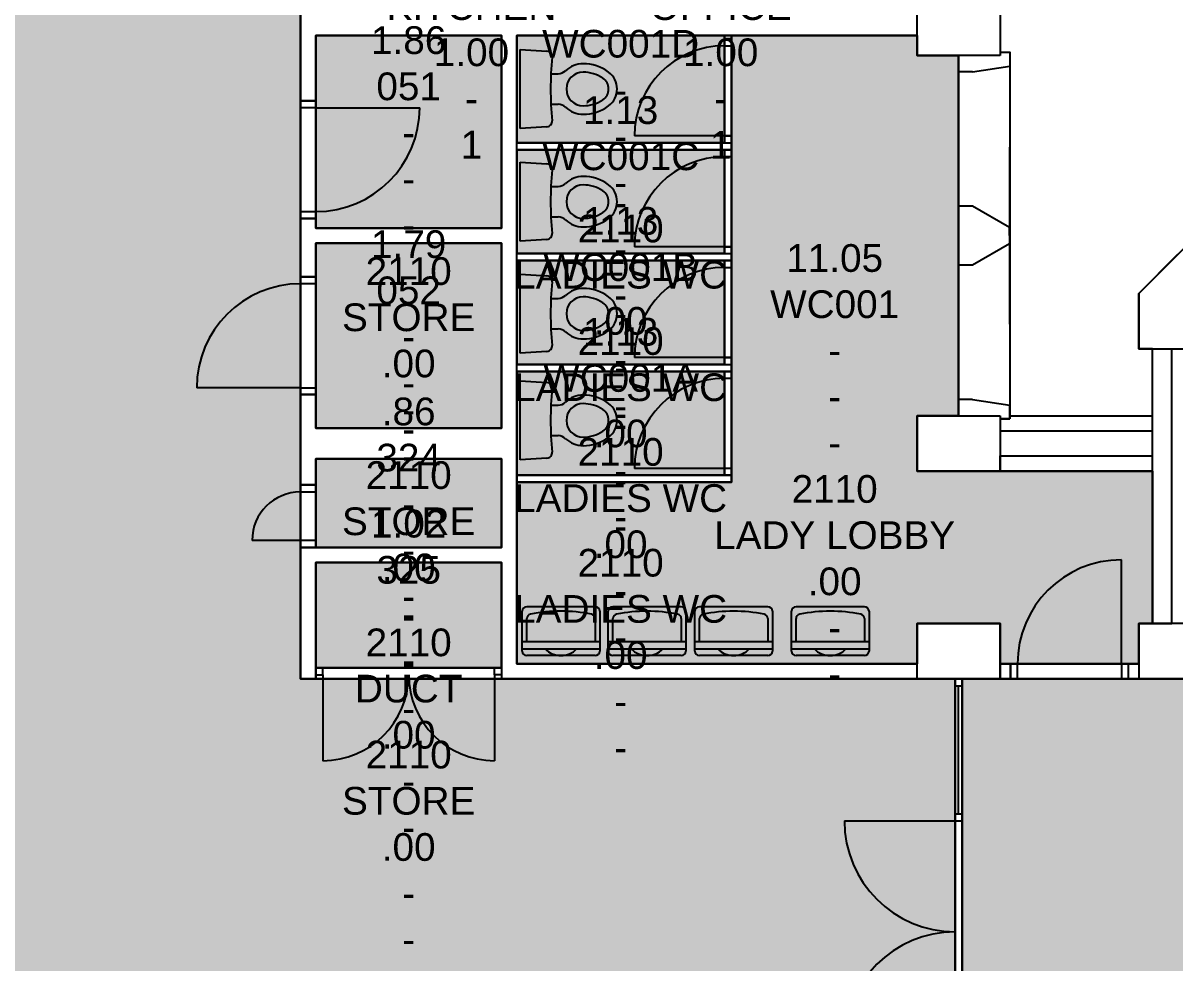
# Model space of a CAD drawing. Header units: inches. Extents: x 613227 to 772276, y -183327 to -97364.
# Drawn here: x 619560 to 627875, y -133277 to -126492 of the extents above; entities that cross this region are included whole.
import ezdxf

# ---------------------------------------------------------------- set-up
doc = ezdxf.new("R2010")
doc.units = ezdxf.units.IN
doc.header["$MEASUREMENT"] = 0
for name, color, linetype in [('DR', 8, 'Continuous'), ('GROS$', 1, 'Continuous'), ('HL-TMP', 7, 'Continuous'), ('RM$', 5, 'Continuous'), ('RM$TXT', 5, 'Continuous'), ('SHOPFITTING', 4, 'Continuous'), ('WA_EXT', 7, 'Continuous'), ('WN', 4, 'Continuous')]:
    doc.layers.add(name, color=color, linetype=linetype)
doc.styles.get("Standard").update_dxf_attribs({"font": 'arial.ttf'})

msp = doc.modelspace()

# ---------------------------------------------------------------- hatches: boundary and pattern name
at = {"layer": 'HL-TMP', "true_color": 0x666666}
h = msp.add_hatch(color=251, dxfattribs=at)
h.paths.add_polyline_path([(618953.4, -159571.6), (614613.4, -159571.6), (614613.4, -159726.6), (614413.3, -159726.6), (614413.3, -162326.6), (618953.4, -162326.6)], flags=0)
h.paths.add_polyline_path([(618953.4, -163041.6), (618953.4, -162436.6), (614613.4, -162436.6), (614613.4, -162726.6), (614413.3, -162726.6), (614413.3, -165326.6), (614613.4, -165326.6), (614613.4, -165476.6), (618953.4, -165476.6)], flags=0)
h.paths.add_polyline_path([(656583.4, -169236.6), (653423.4, -169236.6), (653423.4, -175181.6), (656583.4, -175181.6)], flags=0)
h.paths.add_polyline_path([(668203.3, -169236.6), (665043.4, -169236.6), (665043.4, -175166.6), (668203.3, -175166.6)], flags=0)
h.paths.add_polyline_path([(693613.3, -162726.6), (693588.4, -162726.6), (692013.4, -162726.6), (686513.4, -162726.6), (686513.4, -164709.4), (686679, -165109.4), (687480.5, -165910.9), (687880.5, -166076.6), (692246.2, -166076.6), (692646.2, -165910.9), (693447.7, -165109.4), (693613.3, -164709.4)], flags=0)
h.paths.add_polyline_path([(693613.3, -128843.8), (693447.7, -128443.8), (692646.2, -127642.3), (692246.2, -127476.6), (687880.5, -127476.6), (687480.5, -127642.3), (686679, -128443.8), (686513.4, -128843.8), (686513.4, -130826.6), (688113.4, -130826.6), (693613.3, -130826.6)], flags=0)
h.paths.add_polyline_path([(635113.3, -128843.8), (634947.7, -128443.8), (634146.2, -127642.3), (633746.2, -127476.6), (629380.5, -127476.6), (628980.5, -127642.3), (628179, -128443.8), (628013.4, -128843.8), (628013.4, -131226.6), (629613.4, -131226.6), (629613.4, -130826.6), (635113.3, -130826.6)], flags=0)
h.paths.add_polyline_path([(635113.3, -162726.6), (628013.4, -162726.6), (628013.4, -164709.4), (628179, -165109.4), (628980.5, -165910.9), (629380.5, -166076.6), (633746.2, -166076.6), (634146.2, -165910.9), (634947.7, -165109.4), (635113.3, -164709.4)], flags=0)
h.paths.add_polyline_path([(740972.3, -132923), (735560.9, -129785.4), (734858.7, -130996.5), (734808.5, -131083), (736023.2, -131787.3), (736523.4, -132077.3), (736523.4, -135975.9), (734808.5, -136970.2), (735560.9, -138267.8), (740972.3, -135130.2), (741615.2, -134026.6)], flags=0)
h.paths.add_polyline_path([(658824, -136477.4), (654813.4, -137161), (654813.4, -140092.2), (659213.4, -140842.2), (659213.4, -139443.6), (656263.4, -138940.8), (656263.4, -138312.4), (659055.6, -137836.4)], flags=0)
h.paths.add_polyline_path([(666813.4, -137161), (662413.4, -136411), (662413.4, -137809.5), (665363.4, -138312.4), (665363.4, -138940.8), (662571.1, -139416.8), (662802.7, -140775.8), (666813.4, -140092.2)], flags=0)
h.paths.add_polyline_path([(640413.4, -141481.6), (644137.6, -141481.6), (644137.6, -141571.6), (644166.4, -141571.6), (644166.4, -144571.6), (646907.1, -144571.6), (646913.4, -144571.6), (646913.4, -144726.6), (647168.4, -144726.6), (647168.4, -147326.6), (646913.4, -147326.6), (646913.4, -147726.6), (647168.4, -147726.6), (647168.4, -150326.6), (646913.4, -150326.6), (646913.4, -150726.6), (647168.4, -150726.6), (647168.4, -153326.6), (646913.4, -153326.6), (646913.4, -153726.6), (647168.4, -153726.6), (647168.4, -156326.6), (646913.4, -156326.6), (646913.4, -156726.6), (647168.4, -156726.6), (647168.4, -159326.6), (646913.4, -159326.6), (646913.4, -159504.6), (642568.4, -159504.6), (642568.4, -159481.6), (640413.4, -159481.6)], flags=0)
h.paths.add_polyline_path([(674403.4, -125326.6), (674013.4, -125326.6), (674013.4, -124726.6), (674403.4, -124726.6), (674403.4, -122956.6), (670488.4, -122956.6), (670488.4, -131116.6), (674113.3, -131116.6), (674113.3, -130626.6), (674403.4, -130626.6)], flags=0)
h.paths.add_polyline_path([(662163.4, -169236.6), (659463.4, -169236.6), (659463.4, -171466.6), (659463.4, -174066.6), (659463.4, -175361.6), (662163.4, -175361.6), (662163.4, -172666.6)], flags=0)
h.paths.add_polyline_path([(680278.3, -118618.2), (680278.3, -117551.6), (680278.3, -116511.6), (680163.3, -116511.6), (679078.3, -116511.6), (679078.3, -120468.2), (680278.3, -120468.2)], flags=0)
h.paths.add_polyline_path([(696853.3, -126581.6), (695613.4, -126581.6), (695613.4, -126726.6), (695313.6, -126726.6), (695313.6, -129326.6), (695613.4, -129326.6), (695613.4, -129726.6), (695368.4, -129726.6), (695368.4, -130826.6), (695613.4, -130826.6), (695613.4, -131116.6), (698403.4, -131116.6), (698403.4, -129006.6), (696853.3, -129006.6)], flags=0)
h.paths.add_polyline_path([(626288.4, -131226.6), (623013.4, -131226.6), (621563.4, -131226.6), (621563.4, -130276.6), (621563.4, -129174.1), (621563.4, -127903), (621563.4, -124891.6), (621563.4, -121891.6), (621563.4, -118891.6), (621563.4, -117471.6), (621613.3, -117471.6), (621613.3, -112891.6), (621613.3, -109041.6), (621613.3, -107081.6), (619013.4, -107081.6), (619013.4, -107376.6), (619013.4, -109891.6), (619013.4, -117471.6), (619063.3, -117471.6), (619063.3, -130856.6), (619063.3, -131081.6), (614413.3, -131081.6), (614413.3, -132326.6), (614613.4, -132326.6), (614613.4, -135326.6), (626288.4, -135326.6)], flags=0)
h.paths.add_polyline_path([(635288.4, -131226.6), (635113.3, -131226.6), (629613.4, -131226.6), (628013.4, -131226.6), (627613.3, -131226.6), (626338.3, -131226.6), (626338.3, -135326.6), (626613.4, -135326.6), (626613.4, -135676.6), (627613.3, -135676.6), (627613.3, -135326.6), (628013.4, -135326.6), (628013.4, -135616.6), (631263.4, -135616.6), (631263.4, -135326.6), (631863.4, -135326.6), (631863.4, -135616.6), (632474.7, -135616.6), (635113.3, -135616.6), (635113.3, -135326.6), (635288.4, -135326.6)], flags=0)
h.paths.add_polyline_path([(686288.4, -131226.6), (686113.3, -131226.6), (685013.4, -131226.6), (680278.3, -131226.6), (680278.3, -131226.6), (679078.3, -131226.6), (672063.4, -131226.6), (663758.4, -131226.6), (657868.4, -131226.6), (654868.4, -131226.6), (647113.4, -131226.6), (647113.4, -125326.6), (647013.4, -125326.6), (647013.4, -124726.6), (647113.4, -124726.6), (647113.4, -119326.6), (647013.4, -119326.6), (647013.4, -118726.6), (647113.4, -118726.6), (647113.4, -114726.6), (638513.4, -114726.6), (638513.4, -116111.6), (637413.4, -116111.6), (637013.4, -116111.6), (637013.4, -131226.6), (636613.3, -131226.6), (635513.4, -131226.6), (635338.3, -131226.6), (635338.3, -135326.6), (637213.3, -135326.6), (637213.3, -135424.9), (644984.1, -135424.9), (644984.1, -141481.6), (645438.4, -141481.6), (645438.4, -141571.6), (644256.4, -141571.6), (644256.4, -144391.6), (644256.4, -144481.6), (646913.4, -144481.6), (646913.4, -144326.6), (647513.4, -144326.6), (647513.4, -141726.6), (646913.4, -141726.6), (646913.4, -141326.6), (647513.4, -141326.6), (647513.4, -138726.6), (646913.4, -138726.6), (646913.4, -138326.6), (647513.4, -138326.6), (647513.4, -135726.6), (646913.4, -135726.6), (646913.4, -135326.6), (647113.4, -135326.6), (647113.4, -135126.6), (647513.4, -135126.6), (647513.4, -135726.6), (650113.4, -135726.6), (650113.4, -135126.6), (650513.4, -135126.6), (650513.4, -135726.6), (653113.4, -135726.6), (653113.4, -135126.6), (653513.4, -135126.6), (653513.4, -135376.6), (653690.8, -135376.6), (653840.8, -135611.6), (655784.1, -135611.6), (655934.1, -135376.6), (656113.4, -135376.6), (656113.4, -135126.6), (656513.4, -135126.6), (656513.4, -135376.6), (656690.8, -135376.6), (656840.8, -135611.6), (658784.1, -135611.6), (658934.1, -135376.6), (659113.4, -135376.6), (659113.4, -135126.6), (659513.4, -135126.6), (662113.4, -135126.6), (662513.4, -135126.6), (662513.4, -135376.6), (662692.6, -135376.6), (662842.6, -135611.6), (664785.9, -135611.6), (664935.9, -135376.6), (665113.4, -135376.6), (665113.4, -135126.6), (665513.4, -135126.6), (665513.4, -135376.6), (665692.6, -135376.6), (665842.6, -135611.6), (667786, -135611.6), (667936, -135376.6), (668113.3, -135376.6), (668113.3, -135126.6), (674113.3, -135126.6), (674513.4, -135126.6), (674513.4, -135326.6), (674713.3, -135326.6), (674713.3, -138471.6), (677373.4, -138471.6), (678218.4, -138471.6), (678218.4, -135326.6), (686288.4, -135326.6)], flags=0)
h.paths.add_polyline_path([(680278.3, -120750.6), (680278.3, -120558.2), (679078.3, -120558.2), (679078.3, -120576.6), (678478.3, -120576.6), (678478.3, -124076.6), (679078.3, -124076.6), (679078.3, -128624.5), (679078.3, -128624.5), (679078.3, -131226.6), (680278.3, -131226.6), (680278.3, -130627.4), (680278.3, -124851.6)], flags=0)
h.paths.add_polyline_path([(707258.4, -132726.6), (707013.4, -132726.6), (707013.4, -132581.6), (702513.4, -132581.6), (702513.4, -131226.6), (700013.4, -131226.6), (699903.4, -131226.6), (695613.4, -131226.6), (695013.4, -131226.6), (693613.3, -131226.6), (692013.4, -131226.6), (688113.4, -131226.6), (686338.3, -131226.6), (686338.3, -135326.6), (686513.4, -135326.6), (686513.4, -135616.6), (689763.4, -135616.6), (689763.4, -135326.6), (690363.4, -135326.6), (690363.4, -135616.6), (692574.7, -135616.6), (693613.3, -135616.6), (693613.3, -135326.6), (694013.4, -135326.6), (694013.4, -135471.6), (695013.4, -135471.6), (695013.4, -135326.6), (700013.4, -135326.6), (705313.3, -135326.6), (707013.4, -135326.6), (707013.4, -134876.6), (707258.4, -134876.6)], flags=0)
h.paths.add_polyline_path([(702513.4, -109891.6), (702513.4, -107081.6), (702065.8, -107081.6), (700013.4, -107081.6), (700013.4, -108691.6), (700013.4, -111691.6), (700013.4, -114691.6), (700013.4, -117691.6), (700013.4, -127053), (700013.4, -128324.1), (700013.4, -129826.6), (700013.4, -131116.6), (702513.4, -131116.6), (702513.4, -130891.6), (702513.4, -127891.6), (702513.4, -124891.6), (702513.4, -121891.6), (702513.4, -115891.6), (702513.4, -112891.6)], flags=0)
h.paths.add_polyline_path([(718928, -129980.7), (718928, -129930.7), (717565.7, -129930.7), (717565.7, -129980.7), (717565.7, -131430.7), (718928, -131430.7)], flags=0)
h.paths.add_polyline_path([(718928, -136622.5), (717565.7, -136622.5), (717565.7, -136672.5), (717565.7, -138122.5), (718928, -138122.5)], flags=0)
h.paths.add_polyline_path([(702513.4, -160891.6), (702513.4, -142891.6), (702513.4, -139861.6), (702513.4, -135436.6), (700013.4, -135436.6), (700013.4, -135961.6), (700013.4, -138661.6), (700013.4, -144691.6), (700013.4, -150691.6), (700013.4, -153691.6), (700013.4, -156691.6), (700013.4, -159726.6), (694013.4, -159726.6), (693878.4, -159726.6), (693878.4, -159798.6), (693878.4, -162246.6), (693878.4, -162326.6), (694013.4, -162326.6), (700013.4, -162326.6), (700013.4, -166119.6), (700013.4, -171471.6), (700838.4, -171471.6), (702513.4, -171471.6)], flags=0)
h.paths.add_polyline_path([(684613.3, -162376.6), (683693.4, -162376.6), (683693.4, -162746.6), (683513.4, -162746.6), (683513.4, -162926.6), (683333.4, -162926.6), (683333.4, -163746.6), (684613.3, -163746.6)], flags=0)
h.paths.add_polyline_path([(678943.3, -168276.6), (677963.4, -168276.6), (677963.4, -169111.6), (678943.3, -169111.6)], flags=0)
h.paths.add_polyline_path([(635288.4, -159726.6), (635113.4, -159726.6), (635113.3, -159726.6), (635113.3, -159726.6), (633348.4, -159726.6), (632730.7, -159109), (631596, -159109), (631596, -159109), (630396, -159109), (629778.4, -159726.6), (629005.4, -159726.6), (628143.4, -159726.6), (626338.3, -159726.6), (626338.3, -162326.6), (626663.4, -162326.6), (626663.4, -162326.6), (628013.4, -162326.6), (635288.4, -162326.6)], flags=0)
h.paths.add_polyline_path([(627793.4, -156609.1), (626613.4, -156609.1), (626613.4, -156726.6), (626538.3, -156726.6), (626538.3, -158141.6), (626538.4, -159326.6), (627793.4, -159326.6)], flags=0)
h.paths.add_polyline_path([(621673.4, -143200.6), (621673.4, -141001.6), (619043.4, -141001.6), (619043.4, -143560.2), (619043.4, -146426.2), (619043.4, -148911.6), (619043.4, -150597), (619043.4, -153418.6), (619553.4, -153418.6), (619553.4, -156076.6), (619553.4, -159513.6), (621673.4, -159513.6), (621673.4, -159481.6), (621673.4, -156416.6), (623126.8, -156416.6), (623126.8, -155516.6), (622906.3, -155516.6), (621673.4, -155516.6), (621673.4, -151519.6)], flags=0)
h.paths.add_polyline_path([(666534.7, -176379.1), (665423.4, -176379.1), (665423.4, -177481.6), (666534.4, -177481.6)], flags=0)
h.paths.add_polyline_path([(693693.4, -159726.6), (693588.4, -159726.6), (693588.4, -159551.6), (691958.4, -159551.6), (691958.4, -159726.6), (691848.4, -159726.6), (691467.1, -159323.2), (691154.6, -158992.6), (691073.4, -158906.6), (689173.3, -158906.6), (689053.3, -158906.6), (688659.6, -159323.2), (688278.4, -159726.6), (688168.3, -159726.6), (688168.3, -159551.6), (686538.4, -159551.6), (686538.4, -159726.6), (686378.4, -159726.6), (686378.4, -162326.6), (686538.4, -162326.6), (692013.4, -162326.6), (692013.4, -162726.6), (693588.4, -162726.6), (693588.4, -162326.6), (693693.4, -162326.6)], flags=0)
h.paths.add_polyline_path([(704413.4, -98926.6), (704213.4, -98926.6), (704213.4, -97976.6), (700013.4, -97976.6), (700013.4, -106971.6), (702065.8, -106971.6), (702613.3, -106971.6), (702613.3, -106676.6), (703013.4, -106676.6), (703013.4, -106976.6), (704163.4, -106976.6), (704163.4, -106026.6), (704363.4, -106026.6), (704363.4, -105026.6), (704213.4, -105026.6), (704213.4, -104426.6), (704363.4, -104426.6), (704363.4, -100526.6), (704213.3, -100526.6), (704213.4, -100270.6), (701692.3, -100270.7), (701692.3, -101803.6), (702629.3, -101803.6), (702629.3, -101833.6), (702629.3, -105026.6), (701667.3, -105026.6), (701667.3, -100692.6), (701667.9, -100245.6), (704213.4, -100245.6), (704213.4, -99926.6), (704413.4, -99926.6)], flags=0)
h.paths.add_polyline_path([(684413.4, -145861.6), (683328.4, -145861.6), (683328.4, -146795.4), (683328.4, -146831.6), (684413.4, -146831.6)], flags=0)
h.paths.add_polyline_path([(624323.4, -155516.6), (623216.8, -155516.6), (623216.8, -156416.6), (624323.4, -156416.6)], flags=0)
h.paths.add_polyline_path([(659258.4, -175401.6), (656803.4, -175401.6), (656803.4, -177066.6), (656803.4, -177516.6), (657653.4, -177516.6), (659258.4, -177516.6)], flags=0)
h.paths.add_polyline_path([(636713.4, -153726.6), (636613.3, -153726.6), (636613.3, -153609.1), (635333.4, -153609.1), (635333.4, -154628.6), (635375.3, -154670.5), (635375.3, -155022.6), (635333.4, -155022.6), (635333.4, -156444.1), (635973.4, -156444.1), (636613.3, -156444.1), (636613.4, -156326.6), (636713.4, -156326.6)], flags=0)
at = {"layer": 'HL-TMP', "true_color": 0x99cea6}
h = msp.add_hatch(color=253, dxfattribs=at)
h.paths.add_polyline_path([(647203.4, -173106.6), (645883.4, -173106.6), (645883.4, -174236.6), (646743.4, -174236.6), (647203.4, -174236.6)], flags=0)
h.paths.add_polyline_path([(650198.4, -172341.6), (649313.4, -172341.6), (649313.4, -172256.6), (648813.4, -172256.6), (648813.4, -173936.6), (650198.4, -173936.6)], flags=0)
h.paths.add_polyline_path([(650198.4, -174156.6), (648923.4, -174156.6), (648923.4, -175181.6), (650198.4, -175181.6)], flags=0)
h.paths.add_polyline_path([(631508.4, -156221.6), (629903.4, -156221.6), (629903.4, -156911.6), (631508.4, -156911.6)], flags=0)
h.paths.add_polyline_path([(623013.4, -130386.6), (621673.3, -130386.6), (621673.3, -131146.6), (623013.4, -131146.6)], flags=0)
h.paths.add_polyline_path([(623013.4, -126581.6), (621673.3, -126581.6), (621673.3, -127903), (621673.3, -127971.6), (623013.4, -127971.6)], flags=0)
h.paths.add_polyline_path([(623013.4, -128081.6), (621673.3, -128081.6), (621673.3, -129174.1), (621673.3, -129416.6), (623013.4, -129416.6)], flags=0)
h.paths.add_polyline_path([(653203.4, -111446.6), (650423.4, -111446.6), (650423.4, -114326.6), (650513.4, -114326.6), (650513.4, -114416.6), (653113.4, -114416.6), (653113.4, -114326.6), (653513.4, -114326.6), (653513.4, -114416.6), (656113.4, -114416.6), (656113.4, -114326.6), (656203.4, -114326.6), (656203.4, -111446.6), (653423.4, -111446.6), (653423.4, -112971.6), (653203.3, -112971.6)], flags=0)
h.paths.add_polyline_path([(671168.4, -174746.6), (668423.4, -174746.6), (668423.4, -175301.6), (671168.4, -175301.6)], flags=0)
h.paths.add_polyline_path([(674203.3, -174746.6), (671428.3, -174746.6), (671428.3, -175301.6), (674203.3, -175301.6)], flags=0)
h.paths.add_polyline_path([(699903.4, -128324.1), (699903.4, -128081.6), (698513.4, -128081.6), (698513.4, -129416.6), (699903.4, -129416.6)], flags=0)
h.paths.add_polyline_path([(699903.4, -129826.6), (699903.4, -129636.6), (698513.4, -129636.6), (698513.4, -130276.6), (699903.4, -130276.6)], flags=0)
h.paths.add_polyline_path([(699903.4, -130386.6), (698513.4, -130386.6), (698513.4, -131116.6), (699903.4, -131116.6)], flags=0)
at = {"layer": 'HL-TMP'}
h = msp.add_hatch(color=7, dxfattribs=at)
h.paths.add_polyline_path([(618953.4, -138419.6), (614613.4, -138419.6), (614613.4, -138726.6), (614413.3, -138726.6), (614413.3, -141326.6), (614613.4, -141326.6), (614613.4, -141726.6), (614413.3, -141726.6), (614413.3, -144326.6), (614613.4, -144326.6), (614613.4, -144551.6), (618953.4, -144551.6), (618953.4, -143560.2)], flags=0)
h.paths.add_polyline_path([(699903.4, -114691.6), (697648.3, -114691.6), (697648.3, -113081.9), (695413.3, -113081.9), (695413.3, -114326.6), (695613.4, -114326.6), (695613.4, -114726.6), (695413.3, -114726.6), (695413.3, -117326.6), (695613.4, -117326.6), (695613.4, -117471.6), (699903.4, -117471.6)], flags=0)
h.paths.add_polyline_path([(631508.4, -153636.6), (629872.6, -153636.6), (629872.6, -154428.3), (631508.4, -154428.3)], flags=0)
h.paths.add_polyline_path([(631508.4, -154477.9), (629872.6, -154477.9), (629872.6, -155269.9), (631508.4, -155269.9)], flags=0)
h.paths.add_polyline_path([(631508.4, -155319.9), (629872.6, -155319.9), (629872.6, -156111.6), (631508.4, -156111.6)], flags=0)
h.paths.add_polyline_path([(698403.4, -128206.6), (696903.4, -128206.6), (696903.4, -128956.6), (698403.4, -128956.6)], flags=0)
h.paths.add_polyline_path([(698403.4, -127406.6), (696903.4, -127406.6), (696903.4, -128156.6), (698403.4, -128156.6)], flags=0)
h.paths.add_polyline_path([(698403.4, -126581.6), (696903.4, -126581.6), (696903.4, -127356.6), (698403.4, -127356.6)], flags=0)
h.paths.add_polyline_path([(628013.4, -159506.6), (628013.4, -157021.6), (628826.4, -157021.6), (628826.4, -156911.6), (628013.4, -156911.6), (628012.1, -155022.6), (628187.7, -154609), (628988.8, -153807.9), (629402.4, -153636.6), (629793.4, -153636.6), (629793.4, -156911.6), (628826.4, -156911.6), (628826.4, -156999.3), (629703.4, -156999.3), (629703.4, -157021.6), (629939, -157021.6), (629939, -158971), (629668.4, -159241.6), (629668.4, -159484.1), (629668.4, -159506.6), (628094.7, -159506.6)], flags=0)
h.paths.add_polyline_path([(633254.2, -156163.6), (631618.4, -156161.6), (631618.4, -156911.6), (633254.2, -156911.6)], flags=0)
h.paths.add_polyline_path([(633254.2, -155319.9), (631618.4, -155319.9), (631618.4, -156111.6), (633254.2, -156111.6)], flags=0)
h.paths.add_polyline_path([(633254.2, -154477.9), (631618.4, -154478.3), (631618.4, -155269.9), (633254.2, -155269.9)], flags=0)
h.paths.add_polyline_path([(633254.2, -153636.3), (631618.4, -153636.6), (631618.4, -154428.3), (633254.2, -154428.3)], flags=0)
h.paths.add_polyline_path([(624623.4, -129006.6), (623123.4, -129006.6), (623123.4, -129756.6), (624623.4, -129756.6)], flags=0)
h.paths.add_polyline_path([(624623.4, -128206.6), (623123.4, -128206.6), (623123.4, -128956.6), (624623.4, -128956.6)], flags=0)
h.paths.add_polyline_path([(624623.4, -127406.6), (623123.4, -127406.6), (623123.4, -128156.6), (624623.4, -128156.6)], flags=0)
h.paths.add_polyline_path([(624623.4, -126581.6), (623123.4, -126581.6), (623123.4, -127356.6), (624623.4, -127356.6)], flags=0)
h.paths.add_polyline_path([(633333.4, -153636.6), (633724.4, -153636.6), (634140.9, -153804.9), (634939, -154609), (635114.6, -155022.6), (635113.4, -155022.6), (635113.4, -156911.6), (634106.3, -156911.6), (634106.3, -157021.6), (635113.4, -157021.6), (635113.3, -159506.6), (633458.4, -159506.6), (633458.4, -159241.6), (633187.7, -158971), (632708.6, -158491.8), (632502.7, -158491.8), (632502.7, -157021.6), (634106.3, -157021.6), (634106.3, -156911.6), (633333.4, -156911.6)], flags=0)
h.paths.add_polyline_path([(626313.1, -126726.6), (626013.4, -126726.6), (626013.4, -126581.6), (624673.3, -126581.6), (624673.3, -129756.6), (624673.3, -129806.6), (623123.4, -129806.6), (623123.4, -131116.6), (626013.4, -131116.6), (626013.4, -130826.6), (626613.4, -130826.6), (626613.4, -131116.6), (627613.3, -131116.6), (627613.3, -130826.6), (627713.4, -130826.6), (627713.4, -129726.6), (626013.4, -129726.6), (626013.4, -129326.6), (626313.1, -129326.6)], flags=0)
at = {"layer": 'HL-TMP', "true_color": 0x99cd66}
h = msp.add_hatch(color=73, dxfattribs=at)
h.paths.add_polyline_path([(627751.4, -154670.5), (627793.4, -154628.6), (627793.4, -153609.1), (626613.4, -153609.1), (626613.4, -153726.6), (626538.4, -153726.6), (626538.4, -154911.6), (626538.4, -156326.6), (626613.4, -156326.6), (626613.4, -156444.1), (627793.4, -156444.1), (627793.4, -155022.6), (627751.4, -155022.6)], flags=0)
h.paths.add_polyline_path([(623013.4, -129636.6), (621673.3, -129636.6), (621673.3, -130276.6), (623013.4, -130276.6)], flags=0)
h.paths.add_polyline_path([(677093.4, -169351.6), (676383.4, -169351.6), (676383.4, -170031.6), (676383.4, -170211.6), (677093.4, -170211.6)], flags=0)

# ---------------------------------------------------------------- linework, layer by layer
at = {"layer": 'DR', "linetype": 'Continuous'}
for p, q in [((624673.3, -126606.6), (624623.4, -126606.6)), ((624623.4, -126606.6), (624623.4, -126656.6)), ((624673.3, -126656.6), (624673.3, -126606.6)), ((624623.4, -126656.6), (624673.3, -126656.6)), ((621563.4, -127053), (621673.3, -127053)), ((621563.4, -127103), (621563.4, -127053)), ((621673.3, -127053), (621673.3, -127103)), ((621673.3, -127103), (621563.4, -127103)), ((621673.3, -127103), (622423.3, -127103)), ((624623.4, -127306.6), (623973.4, -127306.6)), ((624673.3, -127306.6), (624623.4, -127306.6)), ((624623.4, -127306.6), (624623.4, -127356.6)), ((624623.4, -127356.6), (624673.3, -127356.6)), ((624673.3, -127356.6), (624673.3, -127306.6)), ((624673.3, -127406.6), (624623.4, -127406.6)), ((624623.4, -127406.6), (624623.4, -127456.6)), ((624623.4, -127456.6), (624673.3, -127456.6)), ((624673.3, -127456.6), (624673.3, -127406.6)), ((621563.4, -127853), (621673.3, -127853)), ((621563.4, -127903), (621563.4, -127853)), ((621673.3, -127853), (621673.3, -127903)), ((621673.3, -127903), (621563.4, -127903)), ((624623.4, -128106.6), (623973.4, -128106.6)), ((624673.3, -128106.6), (624623.4, -128106.6)), ((624623.4, -128106.6), (624623.4, -128156.6)), ((624673.3, -128156.6), (624673.3, -128106.6)), ((624623.4, -128156.6), (624673.3, -128156.6)), ((624673.3, -128206.6), (624623.4, -128206.6)), ((624623.4, -128206.6), (624623.4, -128256.6)), ((624673.3, -128256.6), (624673.3, -128206.6)), ((624623.4, -128256.6), (624673.3, -128256.6)), ((621563.4, -128374.1), (621563.4, -128324.1)), ((621563.4, -128324.1), (621673.3, -128324.1)), ((621673.3, -128374.1), (621563.4, -128374.1)), ((621673.3, -128324.1), (621673.3, -128374.1)), ((624623.4, -128906.6), (623973.4, -128906.6)), ((624673.3, -128906.6), (624623.4, -128906.6)), ((624623.4, -128906.6), (624623.4, -128956.6)), ((624623.4, -128956.6), (624673.3, -128956.6)), ((624673.3, -128956.6), (624673.3, -128906.6)), ((624673.3, -129006.6), (624623.4, -129006.6)), ((624623.4, -129006.6), (624623.4, -129056.6)), ((624673.3, -129056.6), (624673.3, -129006.6)), ((621563.4, -129124.1), (620813.4, -129124.1)), ((621563.4, -129174.1), (621563.4, -129124.1)), ((621563.4, -129124.1), (621673.3, -129124.1)), ((621673.3, -129124.1), (621673.3, -129174.1)), ((624623.4, -129056.6), (624673.3, -129056.6)), ((621673.3, -129174.1), (621563.4, -129174.1)), ((624623.4, -129706.6), (623973.4, -129706.6)), ((624673.3, -129706.6), (624623.4, -129706.6)), ((624623.4, -129706.6), (624623.4, -129756.6)), ((624673.3, -129756.6), (624673.3, -129706.6)), ((624623.4, -129756.6), (624673.3, -129756.6)), ((621673.3, -129826.6), (621563.4, -129826.6)), ((621563.4, -129826.6), (621563.4, -129876.6)), ((621563.4, -129876.6), (621673.3, -129876.6)), ((621673.3, -129876.6), (621673.3, -129826.6)), ((621563.4, -130226.6), (621213.4, -130226.6)), ((621673.3, -130226.6), (621563.4, -130226.6)), ((621563.4, -130226.6), (621563.4, -130276.6)), ((621563.4, -130276.6), (621673.3, -130276.6)), ((621673.3, -130276.6), (621673.3, -130226.6)), ((627488.4, -131116.6), (627488.4, -130366.6)), ((626738.4, -131116.6), (626688.4, -131116.6)), ((626688.4, -131116.6), (626688.4, -131226.6)), ((626738.4, -131226.6), (626738.4, -131116.6)), ((627538.3, -131116.6), (627488.4, -131116.6)), ((627488.4, -131116.6), (627488.4, -131226.6)), ((627538.3, -131226.6), (627538.3, -131116.6)), ((621723.3, -131146.6), (621673.3, -131146.6)), ((621673.3, -131146.6), (621673.3, -131196.6)), ((621673.3, -131196.6), (621723.3, -131196.6)), ((621723.3, -131196.6), (621723.3, -131146.6)), ((622963.4, -131196.6), (622963.4, -131146.6)), ((622963.4, -131146.6), (623013.4, -131146.6)), ((623013.4, -131196.6), (622963.4, -131196.6)), ((623013.4, -131146.6), (623013.4, -131196.6)), ((626338.3, -131226.6), (626288.4, -131226.6)), ((626288.4, -131226.6), (626288.4, -131276.6)), ((626288.4, -131276.6), (626338.3, -131276.6)), ((626338.3, -131276.6), (626338.3, -131226.6)), ((626688.4, -131226.6), (626738.4, -131226.6)), ((627488.4, -131226.6), (627538.3, -131226.6)), ((626338.3, -132201.6), (626288.4, -132201.6)), ((626288.4, -132201.6), (626288.4, -132251.6)), ((626338.3, -132251.6), (626338.3, -132201.6)), ((625488.4, -132251.6), (626288.4, -132251.6)), ((626288.4, -132251.6), (626338.3, -132251.6))]:
    msp.add_line(p, q, dxfattribs=at)
at = {"layer": 'DR'}
for p, q in [((621723.3, -131196.6), (621723.3, -131816.6)), ((622963.4, -131196.6), (622963.4, -131816.6))]:
    msp.add_line(p, q, dxfattribs=at)
at = {"layer": 'DR', "linetype": 'Continuous'}
for centre, radius, start, end in [((624623.4, -127306.6), 650, 90, 180), ((621673.3, -127103), 750, 270, 0), ((624623.4, -128106.6), 650, 90, 180), ((624623.4, -128906.6), 650, 90, 180), ((621563.4, -129124.1), 750, 90, 180), ((624623.4, -129706.6), 650, 90, 180), ((621563.4, -130226.6), 350, 90, 180), ((627488.4, -131116.6), 750, 90, 180), ((626288.4, -132251.6), 800, 180, 270), ((626288.4, -133851.6), 800, 90, 180)]:
    msp.add_arc(centre, radius, start, end, dxfattribs=at)
at = {"layer": 'DR'}
for centre, start, end in [((621723.3, -131196.6), 270, 0), ((622963.4, -131196.6), 180, 270)]:
    msp.add_arc(centre, 620, start, end, dxfattribs=at)
at = {"layer": 'GROS$', "linetype": 'Continuous', "flags": 128}
msp.add_lwpolyline([(626613.3, -120326.6), (626613.3, -120649), (626733, -120649), (627388.8, -121139.2), (626801.7, -121924.6), (627388.8, -122363.4), (626668.8, -123326.6), (626613.3, -123326.6), (626613.3, -123649), (626733, -123649), (627388.8, -124139.2), (626801.7, -124924.6), (627388.8, -125363.3), (626668.8, -126326.6), (626613.3, -126326.6), (626613.3, -126703.2), (626683.3, -126703.2), (626683.3, -129326.5), (627713.3, -129326.6), (627713.3, -128843.8), (627613.3, -128843.8), (627613.3, -128443.8), (628980.5, -127076.6)], dxfattribs=at)
at = {"layer": 'GROS$'}
for points in [[(621563.4, -124041.6), (621563.4, -127053), (621673.3, -127053), (621673.3, -126581.6), (623013.4, -126581.6), (623013.4, -127971.6), (621673.3, -127971.6), (621673.3, -127053), (621563.4, -127053), (621563.4, -128324.1), (621673.3, -128324.1), (621673.3, -128081.6), (623013.4, -128081.6), (623013.4, -129416.6), (621673.3, -129416.6), (621673.3, -128324.1), (621563.4, -128324.1), (621563.4, -129826.6), (621673.3, -129826.6), (621673.3, -129636.6), (623013.4, -129636.6), (623013.4, -130276.6), (621673.3, -130276.6), (621673.3, -129826.6), (621563.4, -129826.6), (621563.4, -131226.6), (621673.3, -131226.6), (621673.3, -130386.6), (623013.4, -130386.6), (623013.4, -131146.6), (621673.3, -131146.6), (621673.3, -131226.6), (626013.4, -131226.6), (626613.4, -131226.6), (626688.4, -131226.6), (626688.4, -131116.6), (626613.4, -131116.6), (626613.4, -130826.6), (626013.4, -130826.6), (626013.4, -131116.6), (623123.4, -131116.6), (623123.4, -129806.6), (624673.3, -129806.6), (624673.3, -129756.6), (623123.4, -129756.6), (623123.4, -129006.6), (624623.4, -129006.6), (624623.4, -129756.6), (624673.3, -129756.6), (624673.3, -128906.6), (624623.4, -128906.6), (624623.4, -128956.6), (623123.4, -128956.6), (623123.4, -128206.6), (624623.4, -128206.6), (624623.4, -128906.6), (624673.3, -128906.6), (624673.3, -128106.6), (624623.4, -128106.6), (624623.4, -128156.6), (623123.4, -128156.6), (623123.4, -127406.6), (624623.4, -127406.6), (624623.4, -128106.6), (624673.3, -128106.6), (624673.3, -127306.6), (624623.4, -127306.6), (624623.4, -127356.6), (623123.4, -127356.6), (623123.4, -126581.6), (624623.4, -126581.6), (624623.4, -127306.6), (624673.3, -127306.6), (624673.3, -126581.6), (626013.4, -126581.6), (626013.4, -126726.6), (626313.1, -126726.6), (626313.1, -129326.6), (626013.4, -129326.6), (626013.4, -129726.6), (627713.4, -129726.6), (627713.4, -130826.6), (627613.3, -130826.6), (627613.3, -131116.6), (626688.4, -131116.6), (626688.4, -131226.6), (628013.4, -131226.6)], [(626338.3, -135326.6), (626338.3, -131226.6), (626313.4, -131226.6), (626288.4, -131226.6), (626288.4, -135326.6)]]:
    msp.add_lwpolyline(points, dxfattribs=at)
at = {"layer": 'RM$'}
msp.add_lwpolyline([(626288.4, -135326.6), (626288.4, -131226.6), (623013.4, -131226.6), (621563.4, -131226.6), (621563.4, -130276.6), (621563.4, -129174.1), (621563.4, -127903), (621563.4, -124891.6), (621563.4, -121891.6), (621563.4, -118891.6), (621563.4, -117471.6), (621613.3, -117471.6), (621613.3, -112891.6), (621613.3, -109041.6)], dxfattribs=at)
for points in [[(623013.4, -126581.6), (621673.3, -126581.6), (621673.3, -127903), (621673.3, -127971.6), (623013.4, -127971.6)], [(624623.4, -126581.6), (623123.4, -126581.6), (623123.4, -127356.6), (624623.4, -127356.6)], [(626313.1, -126726.6), (626013.4, -126726.6), (626013.4, -126581.6), (624673.3, -126581.6), (624673.3, -129756.6), (624673.3, -129806.6), (623123.4, -129806.6), (623123.4, -131116.6), (626013.4, -131116.6), (626013.4, -130826.6), (626613.4, -130826.6), (626613.4, -131116.6), (627613.3, -131116.6), (627613.3, -130826.6), (627713.4, -130826.6), (627713.4, -129726.6), (626013.4, -129726.6), (626013.4, -129326.6), (626313.1, -129326.6)], [(624623.4, -127406.6), (623123.4, -127406.6), (623123.4, -128156.6), (624623.4, -128156.6)], [(623013.4, -128081.6), (621673.3, -128081.6), (621673.3, -129174.1), (621673.3, -129416.6), (623013.4, -129416.6)], [(624623.4, -128206.6), (623123.4, -128206.6), (623123.4, -128956.6), (624623.4, -128956.6)], [(624623.4, -129006.6), (623123.4, -129006.6), (623123.4, -129756.6), (624623.4, -129756.6)], [(623013.4, -129636.6), (621673.3, -129636.6), (621673.3, -130276.6), (623013.4, -130276.6)], [(623013.4, -130386.6), (621673.3, -130386.6), (621673.3, -131146.6), (623013.4, -131146.6)], [(635288.4, -131226.6), (635113.3, -131226.6), (629613.4, -131226.6), (628013.4, -131226.6), (627613.3, -131226.6), (626338.3, -131226.6), (626338.3, -135326.6), (626613.4, -135326.6), (626613.4, -135676.6), (627613.3, -135676.6), (627613.3, -135326.6), (628013.4, -135326.6), (628013.4, -135616.6), (631263.4, -135616.6), (631263.4, -135326.6), (631863.4, -135326.6), (631863.4, -135616.6), (632474.7, -135616.6), (635113.3, -135616.6), (635113.3, -135326.6), (635288.4, -135326.6)]]:
    msp.add_lwpolyline(points, close=True, dxfattribs=at)
at = {"layer": 'SHOPFITTING', "linetype": 'Continuous'}
for p, q in [((623148, -126683.1), (623341.5, -126695.5)), ((623148, -127253.1), (623148, -126683.1)), ((623370.5, -126858.1), (623421.4, -126858.1)), ((623370.5, -127078.1), (623421.4, -127078.1)), ((623341.5, -127240.8), (623148, -127253.1)), ((623148, -127496.5), (623341.5, -127508.8)), ((623148, -128066.5), (623148, -127496.5)), ((623370.5, -127671.5), (623421.4, -127671.5)), ((623370.5, -127891.5), (623421.4, -127891.5)), ((623341.5, -128054.1), (623148, -128066.5)), ((623148, -128304.7), (623341.5, -128317.1)), ((623148, -128874.7), (623148, -128304.7)), ((623370.5, -128479.7), (623421.4, -128479.7)), ((623370.5, -128699.7), (623421.4, -128699.7)), ((623341.5, -128862.4), (623148, -128874.7)), ((623148, -129075.2), (623341.5, -129087.6)), ((623148, -129645.2), (623148, -129075.2)), ((623370.5, -129250.2), (623421.4, -129250.2)), ((623370.5, -129470.2), (623421.4, -129470.2)), ((623341.5, -129632.9), (623148, -129645.2)), ((623195.6, -130704.8), (623689.8, -130704.8)), ((623817.2, -130704.8), (624311.3, -130704.8)), ((624442.1, -130704.8), (624936.2, -130704.8)), ((625139.3, -130704.8), (625633.4, -130704.8)), ((623162.7, -131025.2), (623162.7, -130737.8)), ((623195.6, -130959.3), (623195.6, -130791)), ((623689.8, -130791), (623689.8, -130959.3)), ((623722.7, -130737.8), (623722.7, -131025.2)), ((623784.3, -131025.2), (623784.3, -130737.8)), ((623817.2, -130959.3), (623817.2, -130791)), ((624311.3, -130791), (624311.3, -130959.3)), ((624344.3, -130737.8), (624344.3, -131025.2)), ((624409.2, -131025.2), (624409.2, -130737.8)), ((624442.1, -130959.3), (624442.1, -130791)), ((624936.2, -130791), (624936.2, -130959.3)), ((624969.2, -130737.8), (624969.2, -131025.2)), ((625106.4, -131025.2), (625106.4, -130737.8)), ((625139.3, -130959.3), (625139.3, -130791)), ((625633.4, -130791), (625633.4, -130959.3)), ((625666.4, -130737.8), (625666.4, -131025.2)), ((623722.7, -130959.3), (623162.7, -130959.3)), ((624344.3, -130959.3), (623784.3, -130959.3)), ((624969.2, -130959.3), (624409.2, -130959.3)), ((625666.4, -130959.3), (625106.4, -130959.3)), ((623162.7, -131008.7), (623722.7, -131008.7)), ((623784.3, -131008.7), (624344.3, -131008.7)), ((624409.2, -131008.7), (624969.2, -131008.7)), ((625106.4, -131008.7), (625666.4, -131008.7)), ((623689.8, -131058.1), (623195.6, -131058.1)), ((624311.3, -131058.1), (623817.2, -131058.1)), ((624936.2, -131058.1), (624442.1, -131058.1)), ((625633.4, -131058.1), (625139.3, -131058.1))]:
    msp.add_line(p, q, dxfattribs=at)
for centre, radius, start, end in [((623338.9, -126735.4), 40, 354.61089, 86.34644), ((625805.5, -126968.1), 2437.5, 174.60989, 185.39028), ((623602.5, -126968.1), 182.5, 90, 133.63081), ((623602.5, -127094.8), 309.2, 53.37306, 90), ((623421.4, -126778.1), 80, 270, 313.62742), ((623602.5, -126968.1), 121, 90, 270), ((623602.5, -127104.8), 257.7, 56.66985, 90), ((623696.7, -126968.1), 151.3, 0, 53.37302), ((623692.4, -126968.1), 94.1, 0, 56.66871), ((623692.4, -126968.1), 94.1, 303.32884, 0), ((623696.7, -126968.1), 151.3, 306.62533, 0), ((623602.5, -126831.4), 257.7, 270, 303.33015), ((623421.4, -127158.1), 80, 46.37258, 90), ((623602.5, -126968.1), 182.5, 226.37078, 270), ((623602.5, -126841.4), 309.2, 270, 306.62613), ((623338.9, -127200.8), 40, 273.65356, 5.38911), ((623338.9, -127548.7), 40, 354.61089, 86.34644), ((625805.5, -127781.5), 2437.5, 174.60989, 185.39011), ((623602.5, -127781.5), 182.5, 90, 133.63081), ((623602.5, -127908.1), 309.2, 53.37306, 90), ((623421.4, -127591.5), 80, 270, 313.62742), ((623602.5, -127781.5), 121, 90, 270), ((623602.5, -127918.2), 257.7, 56.66985, 90), ((623692.4, -127781.5), 94.1, 0, 56.67116), ((623696.7, -127781.5), 151.3, 0, 53.37302), ((623692.4, -127781.5), 94.1, 303.32884, 0), ((623696.7, -127781.5), 151.3, 306.62698, 0), ((623602.5, -127644.7), 257.7, 270, 303.33015), ((623421.4, -127971.5), 80, 46.36896, 90), ((623602.5, -127781.5), 182.5, 226.37078, 270), ((623602.5, -127654.8), 309.2, 270, 306.62694), ((623338.9, -128014.2), 40, 273.65289, 5.38911), ((623338.9, -128357), 40, 354.61089, 86.34644), ((625805.5, -128589.7), 2437.5, 174.60989, 185.39028), ((623421.4, -128399.7), 80, 270, 313.62742), ((623602.5, -128589.7), 182.5, 90, 133.63081), ((623602.5, -128716.4), 309.2, 53.37387, 90), ((623602.5, -128589.7), 121, 90, 270), ((623602.5, -128726.5), 257.7, 56.67075, 90), ((623692.4, -128589.7), 94.1, 0, 56.67116), ((623696.7, -128589.7), 151.3, 0, 53.37302), ((623692.4, -128589.7), 94.1, 303.32884, 0), ((623696.7, -128589.7), 151.3, 306.62533, 0), ((623421.4, -128779.7), 80, 46.37258, 90), ((623602.5, -128453), 257.7, 270, 303.33015), ((623602.5, -128463.1), 309.2, 270, 306.62694), ((623602.5, -128589.7), 182.5, 226.37078, 270), ((623338.9, -128822.5), 40, 273.65356, 5.38911), ((623338.9, -129127.5), 40, 354.61089, 86.34711), ((625805.5, -129360.2), 2437.5, 174.60989, 185.39011), ((623602.5, -129360.2), 182.5, 90, 133.62922), ((623602.5, -129486.9), 309.2, 53.37306, 90), ((623421.4, -129170.2), 80, 270, 313.62742), ((623602.5, -129360.2), 121, 90, 270), ((623602.5, -129497), 257.7, 56.66985, 90), ((623692.4, -129360.2), 94.1, 0, 56.67116), ((623696.7, -129360.2), 151.3, 0, 53.37302), ((623692.4, -129360.2), 94.1, 303.32884, 0), ((623696.7, -129360.2), 151.3, 306.62698, 0), ((623602.5, -129223.5), 257.7, 270, 303.33015), ((623421.4, -129550.2), 80, 46.37258, 90), ((623602.5, -129360.2), 182.5, 226.36919, 270), ((623602.5, -129233.6), 309.2, 270, 306.62694), ((623338.9, -129593), 40, 273.65356, 5.38911), ((623195.6, -130737.8), 32.9, 90, 180), ((623689.8, -130737.8), 32.9, 0, 90), ((623817.2, -130737.8), 32.9, 90, 180), ((624311.3, -130737.8), 32.9, 0, 90), ((624442.1, -130737.8), 32.9, 90, 180), ((624936.2, -130737.8), 32.9, 0, 90), ((625139.3, -130737.8), 32.9, 90, 180), ((625633.4, -130737.8), 32.9, 0, 90), ((623228.6, -130791), 32.9, 100.8427, 180), ((623442.7, -131909), 1171.3, 79.15818, 100.84182), ((623656.8, -130791), 32.9, 0, 79.1573), ((623850.2, -130791), 32.9, 100.85521, 180), ((624064.3, -131909), 1171.3, 79.15818, 100.84217), ((624278.4, -130791), 32.9, 0, 79.1573), ((624475, -130791), 32.9, 100.8427, 180), ((624689.2, -131909), 1171.3, 79.15818, 100.84182), ((624903.3, -130791), 32.9, 0, 79.1573), ((625172.3, -130791), 32.9, 100.8427, 180), ((625386.4, -131909), 1171.3, 79.15818, 100.84182), ((625600.5, -130791), 32.9, 0, 79.1573), ((623195.6, -131025.2), 32.9, 180, 270), ((623442.7, -130898.9), 159.2, 223.602, 316.39982), ((623689.8, -131025.2), 32.9, 270, 0), ((623817.2, -131025.2), 32.9, 180, 270), ((624064.3, -130898.9), 159.2, 223.60018, 316.398), ((624311.3, -131025.2), 32.9, 270, 0), ((624442.1, -131025.2), 32.9, 180, 270), ((624689.2, -130898.9), 159.2, 223.602, 316.39982), ((624936.2, -131025.2), 32.9, 270, 0), ((625139.3, -131025.2), 32.9, 180, 270), ((625386.4, -130898.9), 159.2, 223.602, 316.39982), ((625633.4, -131025.2), 32.9, 270, 0)]:
    msp.add_arc(centre, radius, start, end, dxfattribs=at)
at = {"layer": 'WA_EXT', "linetype": 'Continuous'}
for p, q in [((621563.4, -127053), (621563.4, -124891.6)), ((626013.4, -126726.6), (626013.4, -126326.6)), ((626613.4, -126326.6), (626613.4, -126726.6)), ((626013.4, -126581.6), (626013.4, -126471.6)), ((623013.4, -126581.6), (621673.3, -126581.6)), ((621673.3, -127053), (621673.3, -126581.6)), ((623013.4, -127971.6), (623013.4, -126581.6)), ((623123.4, -131116.6), (623123.4, -126581.6)), ((626013.4, -126581.6), (623123.4, -126581.6)), ((624673.3, -126581.6), (624623.4, -126581.6)), ((624623.4, -126606.6), (624623.4, -126581.6)), ((624623.4, -126581.6), (624673.3, -126581.6)), ((624673.3, -126606.6), (624623.4, -126606.6)), ((624673.3, -126581.6), (624673.3, -126606.6)), ((626613.4, -126703.2), (626683.3, -126703.2)), ((626683.3, -126703.2), (626683.3, -126802.6)), ((626613.4, -126726.6), (626013.4, -126726.6)), ((626313.1, -126726.6), (626313.1, -126844.8)), ((626413.3, -126844.8), (626683.3, -126802.6)), ((626683.3, -126802.6), (626681.2, -127967.8)), ((626313.1, -126844.8), (626312.6, -127813.1)), ((626413.3, -126844.8), (626313.1, -126844.8)), ((621563.4, -127053), (621673.3, -127053)), ((623123.4, -127356.6), (624673.3, -127356.6)), ((623123.4, -127406.6), (623123.4, -127356.6)), ((624673.3, -127406.6), (624673.3, -127356.6)), ((623123.4, -127406.6), (624673.3, -127406.6)), ((626413.3, -127813.1), (626312.6, -127813.1)), ((626312.6, -127813.1), (626312.6, -128059.5)), ((626681.2, -127967.8), (626413.3, -127813.1)), ((621563.4, -127903), (621673.3, -127903)), ((621563.4, -128324.1), (621563.4, -127903)), ((621673.3, -127971.6), (621673.3, -127903)), ((626681.2, -128026.6), (626681.2, -127967.8)), ((623013.4, -127971.6), (621673.3, -127971.6)), ((626312.6, -128240.1), (626312.6, -127993.7)), ((626681.2, -128026.6), (626681.2, -128085.4)), ((623013.4, -128081.6), (621673.3, -128081.6)), ((621673.3, -128324.1), (621673.3, -128081.6)), ((623013.4, -129416.6), (623013.4, -128081.6)), ((626681.2, -128085.4), (626413.3, -128240.1)), ((626681.2, -128085.4), (626683.3, -129250.6)), ((623123.4, -128156.6), (624673.3, -128156.6)), ((623123.4, -128206.6), (623123.4, -128156.6)), ((623123.4, -128206.6), (624673.3, -128206.6)), ((624673.3, -128206.6), (624673.3, -128156.6)), ((627613.3, -128443.8), (627896.2, -128160.9)), ((626312.6, -128240.1), (626313.1, -129208.4)), ((626413.3, -128240.1), (626312.6, -128240.1)), ((621563.4, -128324.1), (621673.3, -128324.1)), ((627613.3, -128443.8), (627613.3, -128843.8)), ((627613.3, -128843.8), (628013.4, -128843.8)), ((627713.4, -130826.6), (627713.4, -128843.8)), ((627713.4, -128843.8), (627853.3, -128843.8)), ((627853.3, -130826.6), (627853.3, -128843.8)), ((623123.4, -128956.6), (624673.3, -128956.6)), ((623123.4, -129006.6), (623123.4, -128956.6)), ((624673.3, -129006.6), (624673.3, -128956.6)), ((623123.4, -129006.6), (624673.3, -129006.6)), ((621563.4, -129174.1), (621673.3, -129174.1)), ((621563.4, -129826.6), (621563.4, -129174.1)), ((621673.3, -129416.6), (621673.3, -129174.1)), ((626413.3, -129208.4), (626313.1, -129208.4)), ((626313.1, -129326.6), (626313.1, -129208.4)), ((626413.3, -129208.4), (626683.3, -129250.6)), ((626683.3, -129349.9), (626683.3, -129250.6)), ((626013.4, -129726.6), (626013.4, -129326.6)), ((626013.4, -129326.6), (626613.4, -129326.6)), ((626613.4, -129326.6), (626613.4, -129726.6)), ((626613.4, -129349.9), (626683.3, -129349.9)), ((626683.3, -129349.9), (626613.4, -129349.9)), ((626613.4, -129349.9), (626613.4, -129436.6)), ((626683.3, -129326.5), (627713.4, -129326.6)), ((626683.3, -129326.5), (626683.3, -129349.9)), ((627713.4, -129436.6), (627713.4, -129326.6)), ((623013.4, -129416.6), (621673.3, -129416.6)), ((626613.4, -129436.6), (627713.4, -129436.6)), ((626613.4, -129616.6), (627713.4, -129616.6)), ((626613.4, -129726.6), (626613.4, -129616.6)), ((627713.4, -129726.6), (627713.4, -129616.6)), ((623013.4, -129636.6), (621673.3, -129636.6)), ((621673.3, -129826.6), (621673.3, -129636.6)), ((623013.4, -129636.6), (623013.4, -130276.6)), ((623123.4, -129756.6), (624673.3, -129756.6)), ((623123.4, -129756.6), (623123.4, -129806.6)), ((624673.3, -129756.6), (624673.3, -129806.6)), ((626613.4, -129726.6), (626013.4, -129726.6)), ((626613.4, -129726.6), (627713.4, -129726.6)), ((621563.4, -129826.6), (621673.3, -129826.6)), ((623123.4, -129806.6), (624673.3, -129806.6)), ((621563.4, -131226.6), (621563.4, -130276.6)), ((623013.4, -130276.6), (621563.4, -130276.6)), ((621673.3, -131226.6), (621673.3, -130386.6)), ((623013.4, -130386.6), (621673.3, -130386.6)), ((623013.4, -130386.6), (623013.4, -131226.6)), ((626013.4, -131226.6), (626013.4, -130826.6)), ((626013.4, -130826.6), (626613.4, -130826.6)), ((626613.4, -130826.6), (626613.4, -131226.6)), ((628013.4, -130826.6), (627613.3, -130826.6)), ((627613.3, -130826.6), (627613.3, -131226.6)), ((627713.4, -130826.6), (627853.3, -130826.6)), ((626013.4, -131116.6), (623123.4, -131116.6)), ((626613.4, -131116.6), (626688.4, -131116.6)), ((626613.4, -131226.6), (626613.4, -131116.6)), ((626688.4, -131116.6), (626688.4, -131226.6)), ((627538.3, -131226.6), (627538.3, -131116.6)), ((627538.3, -131116.6), (627613.3, -131116.6)), ((627613.3, -131116.6), (627613.3, -131226.6)), ((621673.3, -131226.6), (621563.4, -131226.6)), ((626013.4, -131226.6), (623013.4, -131226.6)), ((626613.4, -131226.6), (626013.4, -131226.6)), ((626613.4, -131226.6), (626688.4, -131226.6)), ((627613.3, -131226.6), (627538.3, -131226.6)), ((627551.6, -131226.6), (627563.4, -131226.6)), ((627613.3, -131226.6), (628013.4, -131226.6))]:
    msp.add_line(p, q, dxfattribs=at)
at = {"layer": 'WN', "linetype": 'Continuous'}
for p, q in [((626288.4, -132201.6), (626288.4, -131276.6)), ((626313.4, -132201.6), (626313.4, -131276.6)), ((626338.3, -132201.6), (626338.3, -131276.6))]:
    msp.add_line(p, q, dxfattribs=at)

# ---------------------------------------------------------------- texts
at = {"layer": 'RM$TXT', "char_height": 200, "attachment_point": 8}
for s, insert in [('5.18^M^J049^M^J-^M^J-^M^J-^M^J1315^M^JKITCHEN^M^J1.00^M^J-^M^J1^M^J', (622796.6, -127470.1)), ('7.53^M^J049A^M^J-^M^J-^M^J-^M^J1310^M^JOFFICE^M^J1.00^M^J-^M^J1^M^J', (624595.6, -127470.2)), ('1.16^M^JWC001D^M^J-^M^J-^M^J-^M^J2110^M^JLADIES WC^M^J.00^M^J-^M^J-^M^J', (623873.4, -129408.7)), ('1.86^M^J051^M^J-^M^J-^M^J-^M^J2110^M^JSTORE^M^J.00^M^J-^M^J-^M^J', (622343.4, -129716.2)), ('1.13^M^JWC001C^M^J-^M^J-^M^J-^M^J2110^M^JLADIES WC^M^J.00^M^J-^M^J-^M^J', (623873.4, -130221.2)), ('1.13^M^JWC001B^M^J-^M^J-^M^J-^M^J2110^M^JLADIES WC^M^J.00^M^J-^M^J-^M^J', (623873.4, -131021.2)), ('1.79^M^J052^M^J-^M^J-^M^J-^M^J2110^M^JSTORE^M^J.00^M^J-^M^J-^M^J', (622343.4, -131188.7)), ('11.05^M^JWC001^M^J-^M^J-^M^J-^M^J2110^M^JLADY LOBBY^M^J.00^M^J-^M^J-^M^J', (625418.4, -131288.7)), ('1.13^M^JWC001A^M^J-^M^J-^M^J-^M^J2110^M^JLADIES WC^M^J.00^M^J-^M^J-^M^J', (623873.4, -131821.2)), ('.86^M^J324^M^J-^M^J-^M^J-^M^J2110^M^JDUCT^M^J.00^M^J-^M^J-^M^J', (622343.4, -132396.2)), ('1.02^M^J325^M^J-^M^J-^M^J-^M^J2110^M^JSTORE^M^J.00^M^J-^M^J-^M^J', (622343.4, -133206.2))]:
    msp.add_mtext(s, dxfattribs=dict(at, insert=insert))

doc.saveas('drawing.dxf')
